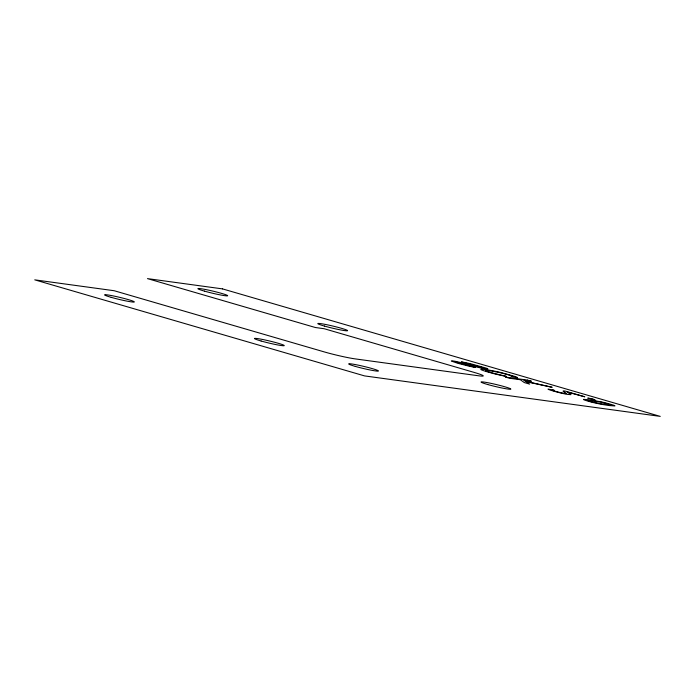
<?xml version="1.0" encoding="UTF-8"?>
<svg xmlns="http://www.w3.org/2000/svg" width="695" height="695" viewBox="0 0 695 695"><rect width="100%" height="100%" fill="white"/><g stroke="black" fill="none" stroke-linecap="round" stroke-linejoin="round"><path stroke-width="1.04" d="M517.28 377.611L511.103 376.516L512.45 376.421A9.965 0.695 13.4 0 0 512.172 376.186A10.347 0.721 13.4 0 0 510.113 375.396L508.749 374.979A13.917 0.973 13.4 0 0 507.619 374.64A12.536 0.877 13.4 0 0 501.851 373.119A10.277 0.712 13.4 0 0 496.89 372.007L495.274 371.686M567.589 392.18L584.825 396.802L565.087 391.05A8.34 0.582 13.4 0 0 563.636 390.92A17.566 1.225 13.4 0 0 563.159 391.233L563.193 391.302A55.791 3.892 13.4 0 0 564.644 392.171M564.601 392.162L566.538 393.448L565.513 393.561A6.742 0.469 13.4 0 1 564.992 393.5L560.726 392.675A6.603 0.46 13.4 0 1 557.459 391.867L555.878 391.433A10.573 0.738 13.4 0 1 554.931 391.155L553.672 390.755A6.663 0.46 13.4 0 1 552.49 390.269A6.524 0.452 13.4 0 1 552.603 390.112L554.124 390.243L548.051 389.07A9.73 0.678 13.4 0 0 548.259 389.304A10.356 0.721 13.4 0 0 549.146 389.695L552.395 390.755A19.547 1.364 13.4 0 0 553.95 391.216L558.771 392.51A10.225 0.712 13.4 0 0 561.968 393.283L563.993 393.726A9.721 0.678 13.4 0 0 567.415 394.386L570.995 394.664L570.439 394.039A81.28 5.673 13.4 0 0 570.091 393.822L567.745 392.484A15.082 1.051 13.4 0 1 567.546 392.284M495.222 371.669A24.047 1.677 13.4 0 0 489.332 370.713A22.761 1.59 13.4 0 0 485.987 370.392A11.372 0.791 13.4 0 0 485.927 370.878A10.877 0.756 13.4 0 0 487.664 371.521L493.146 373.137A9.131 0.634 13.4 0 0 496.578 373.997A8.201 0.573 13.4 0 0 497.351 374.179L506.299 376.395L502.494 375.656A14.048 0.982 13.4 0 1 493.224 373.493L488.672 372.242A19.278 1.347 13.4 0 1 481.904 370.044A15.603 1.086 13.4 0 1 480.853 369.262L481.001 369.21A19.495 1.364 13.4 0 1 482.191 369.184L484.398 369.401A26.74 1.868 13.4 0 1 492.642 370.765A19.738 1.381 13.4 0 1 493.754 370.991L495.396 371.321A15.099 1.051 13.4 0 1 501.477 372.685L514.222 376.238A14.578 1.016 13.4 0 1 517.289 377.62M610.679 404.855L600.263 403.665L590.533 401.528A7.089 0.495 13.4 0 1 589.621 401.258L587.753 400.502L592.618 400.85A72.237 5.039 13.4 0 1 594.599 401.119L601.288 402.231A6.507 0.452 13.4 0 1 602.635 402.518L610.679 404.855M583.574 399.399L583.557 399.434A11.572 0.808 13.4 0 0 583.878 399.738A9.687 0.678 13.4 0 0 585.624 400.398L587.24 400.911A11.78 0.825 13.4 0 0 592.939 402.466A10.295 0.721 13.4 0 0 597.995 403.613A19.286 1.347 13.4 0 0 603.086 404.594L607.004 405.228A62.758 4.378 13.4 0 0 609.454 405.576L614.91 405.95A11.85 0.825 13.4 0 0 614.597 405.611A9.443 0.66 13.4 0 0 613.129 405.037L606.596 403.152A9.826 0.686 13.4 0 0 603.164 402.318L602.574 402.179A11.12 0.773 13.4 0 0 600.68 401.771L590.281 399.946A61.342 4.283 13.4 0 0 588.578 399.712L583.609 399.373M483.364 367.881L456.407 361.539A8.618 0.599 13.4 0 0 454.426 361.165L452.793 360.922A9.426 0.66 13.4 0 0 451.689 360.853L451.359 360.922A9.252 0.643 13.4 0 0 451.498 361.122L456.902 362.99A23.812 1.659 13.4 0 0 459.299 363.685L468.265 365.987A9.982 0.695 13.4 0 0 470.498 366.474A11.207 0.782 13.4 0 0 473.173 367.003L475.423 367.377L455.894 362.078L481.539 368.159A8.974 0.625 13.4 0 0 483.928 368.628L484.962 368.81A10.955 0.765 13.4 0 0 486.318 369.002A10.086 0.704 13.4 0 0 487.264 369.08L487.777 369.045A10.607 0.738 13.4 0 0 487.725 368.802L487.065 368.472A14.039 0.982 13.4 0 0 485.883 368.029L471.114 363.876A11.954 0.834 13.4 0 0 467.692 363.103L466.058 362.755A12.588 0.877 13.4 0 0 463.817 362.321L461.28 361.904L483.364 367.881M222.504 288.885L147.479 278.617L315.382 327.519L324.209 328.726L474.12 372.39A22.961 1.599 13.4 0 1 478.872 375.821L355.301 358.907A22.961 1.599 13.4 0 1 324.07 351.852L114.189 290.727L34.75 279.85L364.562 375.908L660.25 416.383L222.504 288.885M527.47 380.096L505.491 377.09L509.444 378.236L520.338 379.731L524.273 382.554L529.625 384.118L526.002 381.685L552.151 387.289L525.185 381.147L523.804 380.208L531.423 381.251L527.47 380.096M590.811 398.548L587.744 398.122L594.99 399.764L590.811 398.548M355.301 366.395A15.307 1.069 13.4 0 0 378.41 371.034A15.307 1.069 13.4 0 0 356.935 364.884A15.307 1.069 13.4 0 0 355.301 366.395M487.699 384.517A15.307 1.069 13.4 0 0 510.808 389.157A15.307 1.069 13.4 0 0 489.332 383.006A15.307 1.069 13.4 0 0 487.699 384.517M324.452 326.077A15.307 1.069 13.4 0 0 347.561 330.707A15.307 1.069 13.4 0 0 326.085 324.565A15.307 1.069 13.4 0 0 324.452 326.077M204.521 291.144A15.307 1.069 13.4 0 0 227.63 295.775A15.307 1.069 13.4 0 0 206.154 289.633A15.307 1.069 13.4 0 0 204.521 291.144M261.112 341.01A15.307 1.069 13.4 0 0 284.22 345.641A15.307 1.069 13.4 0 0 262.745 339.499A15.307 1.069 13.4 0 0 261.112 341.01M111.2 297.347A15.307 1.069 13.4 0 0 134.309 301.978A15.307 1.069 13.4 0 0 112.825 295.835A15.307 1.069 13.4 0 0 111.2 297.347"/></g></svg>
